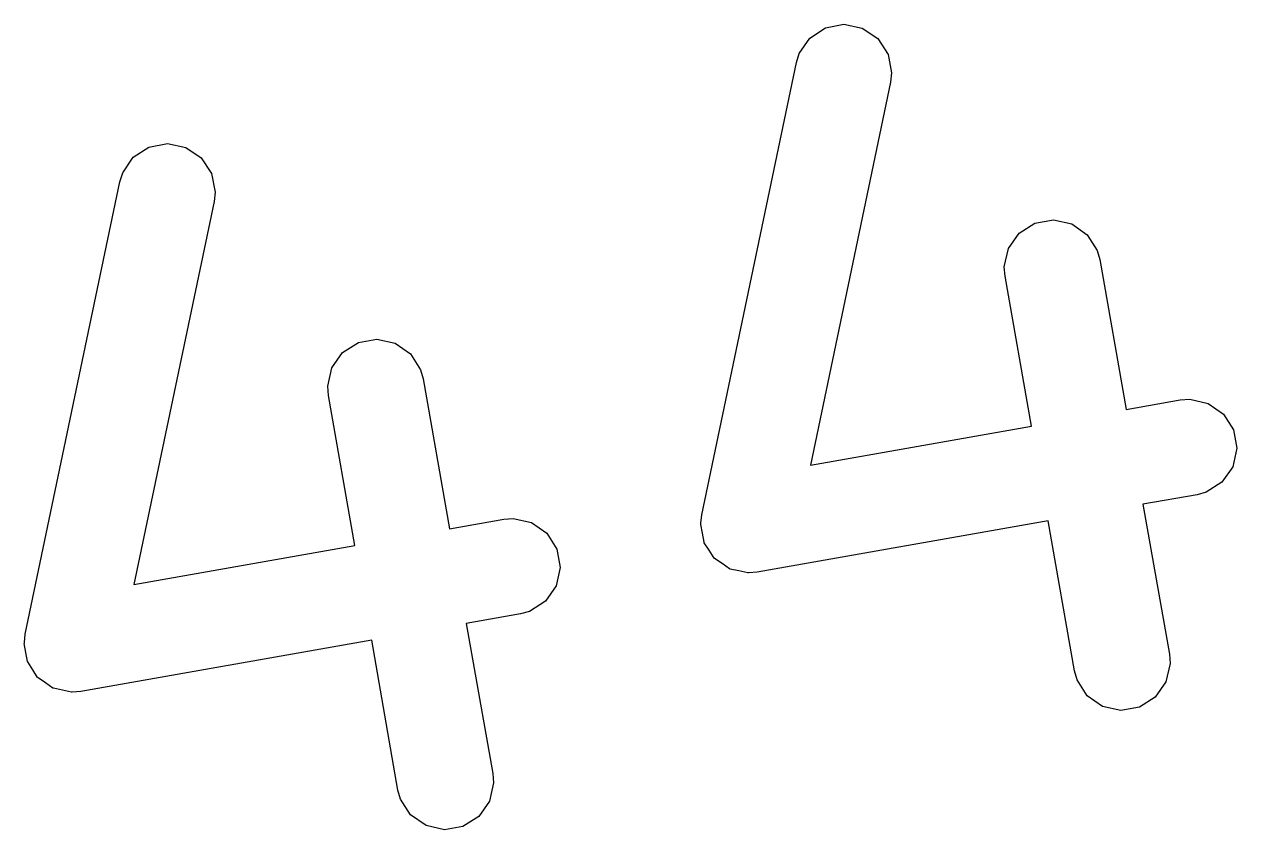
# Model space of a CAD drawing. Extents: x 2.5 to 13.9, y -9.4 to -3.9.
# Drawn here: x 10.7266 to 10.8275, y -7.1127 to -7.0457 of the extents above; entities that cross this region are included whole.
import ezdxf

# ---------------------------------------------------------------- set-up
doc = ezdxf.new("R2010")
doc.units = 0
doc.header["$MEASUREMENT"] = 0
doc.layers.add('BLACK', color=7, linetype='CONTINUOUS')

msp = doc.modelspace()

# ---------------------------------------------------------------- linework, layer by layer
at = {"layer": 'BLACK', "linetype": 'CONTINUOUS'}
for p, q in [((10.79198, -7.04682), (10.79329, -7.04596)), ((10.79329, -7.04596), (10.79482, -7.04567)), ((10.79482, -7.04567), (10.79635, -7.04599)), ((10.79635, -7.04599), (10.79764, -7.04687)), ((10.7911, -7.04811), (10.79198, -7.04682)), ((10.79764, -7.04687), (10.79849, -7.04818)), ((10.79087, -7.04886), (10.7911, -7.04811)), ((10.79849, -7.04818), (10.79878, -7.04971)), ((10.783, -7.08651), (10.79087, -7.04886)), ((10.7987, -7.05049), (10.79204, -7.08236)), ((10.79878, -7.04971), (10.7987, -7.05049)), ((10.73701, -7.05589), (10.73855, -7.0556)), ((10.73855, -7.0556), (10.74008, -7.05592)), ((10.73571, -7.05674), (10.73701, -7.05589)), ((10.74008, -7.05592), (10.74137, -7.0568)), ((10.73483, -7.05803), (10.73571, -7.05674)), ((10.74137, -7.0568), (10.74222, -7.0581)), ((10.73459, -7.05878), (10.73483, -7.05803)), ((10.74222, -7.0581), (10.74251, -7.05964)), ((10.72673, -7.09643), (10.73459, -7.05878)), ((10.74251, -7.05964), (10.74243, -7.06042)), ((10.74243, -7.06042), (10.73577, -7.09228)), ((10.80939, -7.06306), (10.81071, -7.06222)), ((10.81071, -7.06222), (10.81225, -7.06195)), ((10.81225, -7.06195), (10.81377, -7.06229)), ((10.81377, -7.06229), (10.81505, -7.06319)), ((10.8085, -7.06434), (10.80939, -7.06306)), ((10.81505, -7.06319), (10.81589, -7.0645)), ((10.80816, -7.06586), (10.8085, -7.06434)), ((10.81589, -7.0645), (10.8161, -7.06526)), ((10.8161, -7.06526), (10.8183, -7.07773)), ((10.80822, -7.06665), (10.80816, -7.06586)), ((10.81042, -7.07912), (10.80822, -7.06665)), ((10.75312, -7.07299), (10.75444, -7.07215)), ((10.75444, -7.07215), (10.75597, -7.07188)), ((10.75597, -7.07188), (10.7575, -7.07221)), ((10.7575, -7.07221), (10.75878, -7.07311)), ((10.75222, -7.07426), (10.75312, -7.07299)), ((10.75878, -7.07311), (10.75961, -7.07443)), ((10.75189, -7.07579), (10.75222, -7.07426)), ((10.75961, -7.07443), (10.75983, -7.07518)), ((10.75195, -7.07657), (10.75189, -7.07579)), ((10.75983, -7.07518), (10.76202, -7.08765)), ((10.75415, -7.08904), (10.75195, -7.07657)), ((10.8183, -7.07773), (10.8228, -7.07694)), ((10.8228, -7.07694), (10.82358, -7.07688)), ((10.82358, -7.07688), (10.82511, -7.07722)), ((10.82511, -7.07722), (10.82639, -7.07811)), ((10.82639, -7.07811), (10.82722, -7.07943)), ((10.79204, -7.08236), (10.81042, -7.07912)), ((10.82722, -7.07943), (10.82749, -7.08096)), ((10.82749, -7.08096), (10.82716, -7.08249)), ((10.82716, -7.08249), (10.82626, -7.08377)), ((10.82626, -7.08377), (10.82495, -7.08461)), ((10.82419, -7.08482), (10.81969, -7.08561)), ((10.82495, -7.08461), (10.82419, -7.08482)), ((10.81969, -7.08561), (10.82189, -7.09808)), ((10.76202, -7.08765), (10.76653, -7.08686)), ((10.76653, -7.08686), (10.76731, -7.0868)), ((10.76731, -7.0868), (10.76883, -7.08714)), ((10.78293, -7.0872), (10.783, -7.08651)), ((10.76883, -7.08714), (10.77011, -7.08803)), ((10.78292, -7.08724), (10.78293, -7.0872)), ((10.78292, -7.08726), (10.78292, -7.08724)), ((10.78292, -7.08729), (10.78292, -7.08726)), ((10.78306, -7.08803), (10.78292, -7.08729)), ((10.81181, -7.087), (10.78761, -7.09127)), ((10.81401, -7.09947), (10.81181, -7.087)), ((10.77011, -7.08803), (10.77095, -7.08935)), ((10.78319, -7.08878), (10.78306, -7.08803)), ((10.7832, -7.0888), (10.78319, -7.08878)), ((10.78321, -7.08882), (10.7832, -7.0888)), ((10.78362, -7.08945), (10.78321, -7.08882)), ((10.73577, -7.09228), (10.75415, -7.08904)), ((10.77095, -7.08935), (10.77122, -7.09089)), ((10.78403, -7.09009), (10.78362, -7.08945)), ((10.77122, -7.09089), (10.77088, -7.09241)), ((10.78405, -7.09011), (10.78403, -7.09009)), ((10.78406, -7.09013), (10.78405, -7.09011)), ((10.78469, -7.09055), (10.78406, -7.09013)), ((10.78531, -7.09099), (10.78469, -7.09055)), ((10.78533, -7.09099), (10.78531, -7.09099)), ((10.78535, -7.09101), (10.78533, -7.09099)), ((10.78609, -7.09116), (10.78535, -7.09101)), ((10.78683, -7.09133), (10.78609, -7.09116)), ((10.78686, -7.09132), (10.78683, -7.09133)), ((10.78688, -7.09133), (10.78686, -7.09132)), ((10.78692, -7.09132), (10.78688, -7.09133)), ((10.78761, -7.09127), (10.78692, -7.09132)), ((10.77088, -7.09241), (10.76999, -7.09369)), ((10.76999, -7.09369), (10.76867, -7.09453)), ((10.76792, -7.09474), (10.76341, -7.09553)), ((10.76867, -7.09453), (10.76792, -7.09474)), ((10.76341, -7.09553), (10.76561, -7.10801)), ((10.72665, -7.09712), (10.72673, -7.09643)), ((10.75554, -7.09692), (10.73134, -7.10119)), ((10.75773, -7.1094), (10.75554, -7.09692)), ((10.72664, -7.09716), (10.72665, -7.09712)), ((10.72665, -7.09718), (10.72664, -7.09716)), ((10.72664, -7.09721), (10.72665, -7.09718)), ((10.72678, -7.09795), (10.72664, -7.09721)), ((10.72691, -7.0987), (10.72678, -7.09795)), ((10.72693, -7.09872), (10.72691, -7.0987)), ((10.72693, -7.09874), (10.72693, -7.09872)), ((10.72735, -7.09938), (10.72693, -7.09874)), ((10.82195, -7.09887), (10.82161, -7.10039)), ((10.82189, -7.09808), (10.82195, -7.09887)), ((10.72775, -7.10002), (10.72735, -7.09938)), ((10.81422, -7.10023), (10.81401, -7.09947)), ((10.72777, -7.10003), (10.72775, -7.10002)), ((10.72779, -7.10005), (10.72777, -7.10003)), ((10.72841, -7.10048), (10.72779, -7.10005)), ((10.72903, -7.10091), (10.72841, -7.10048)), ((10.72906, -7.10092), (10.72903, -7.10091)), ((10.72908, -7.10093), (10.72906, -7.10092)), ((10.72982, -7.10109), (10.72908, -7.10093)), ((10.81506, -7.10155), (10.81422, -7.10023)), ((10.82161, -7.10039), (10.82071, -7.10167)), ((10.73056, -7.10125), (10.72982, -7.10109)), ((10.73059, -7.10125), (10.73056, -7.10125)), ((10.7306, -7.10125), (10.73059, -7.10125)), ((10.73064, -7.10124), (10.7306, -7.10125)), ((10.73134, -7.10119), (10.73064, -7.10124)), ((10.81634, -7.10244), (10.81506, -7.10155)), ((10.82071, -7.10167), (10.8194, -7.10251)), ((10.81786, -7.10278), (10.81634, -7.10244)), ((10.8194, -7.10251), (10.81786, -7.10278)), ((10.76561, -7.10801), (10.76567, -7.10879)), ((10.76567, -7.10879), (10.76534, -7.11031)), ((10.75795, -7.11015), (10.75773, -7.1094)), ((10.75878, -7.11147), (10.75795, -7.11015)), ((10.76534, -7.11031), (10.76444, -7.11159)), ((10.76006, -7.11236), (10.75878, -7.11147)), ((10.76444, -7.11159), (10.76312, -7.11243)), ((10.76159, -7.1127), (10.76006, -7.11236)), ((10.76312, -7.11243), (10.76159, -7.1127))]:
    msp.add_line(p, q, dxfattribs=at)

doc.saveas('drawing.dxf')
